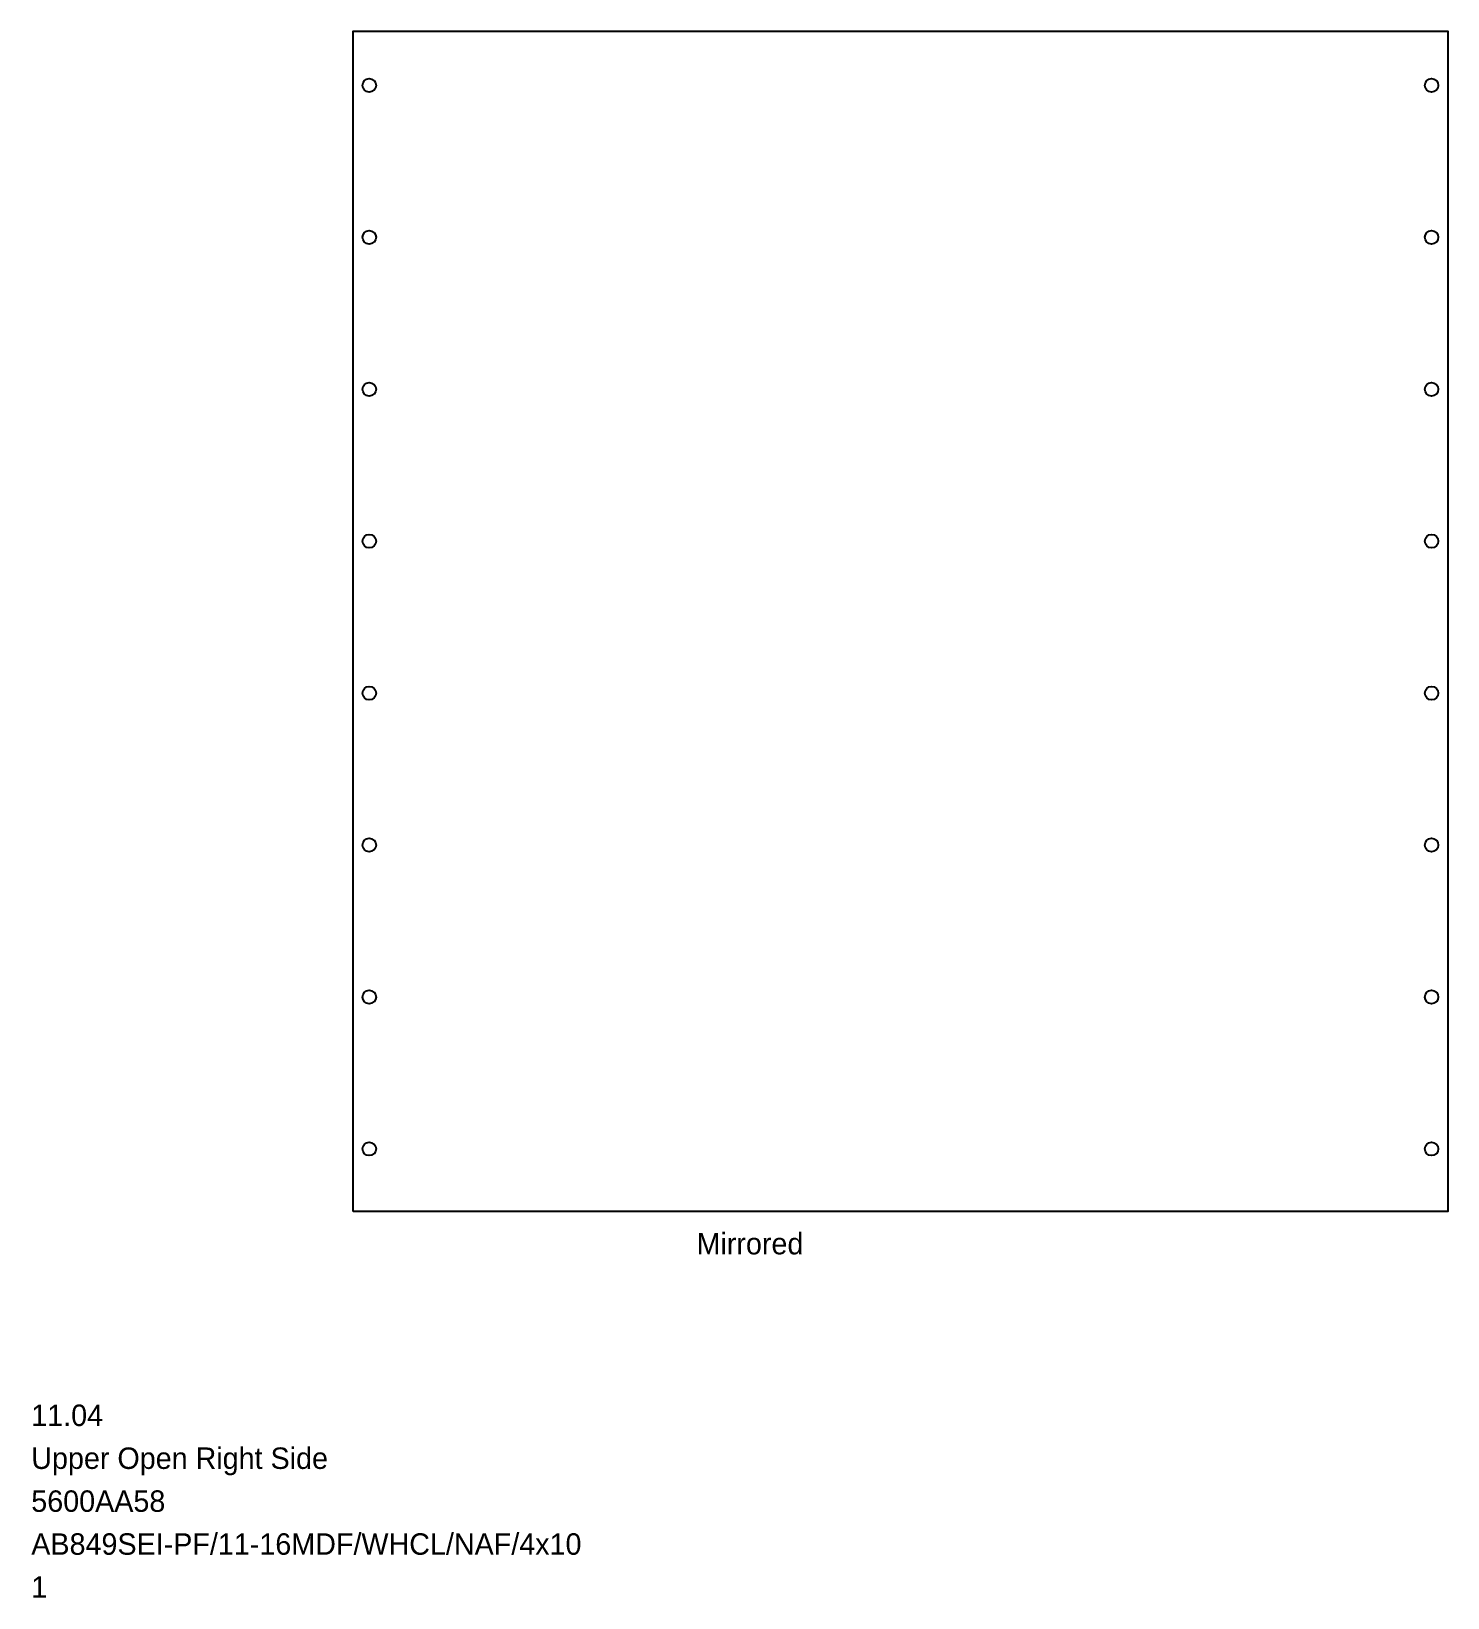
# Model space of a CAD drawing. Header units: metres. Extents: x -7.5 to 25.5, y -9 to 27.5.
import ezdxf

# ---------------------------------------------------------------- set-up
doc = ezdxf.new("R2010")
doc.units = ezdxf.units.M

msp = doc.modelspace()

# ---------------------------------------------------------------- linework, layer by layer
at = {"layer": 'BORDER_Z0P75', "color": 7}
msp.add_lwpolyline([(0, 0), (0, 27.5), (25.5, 27.5), (25.5, 0)], close=True, dxfattribs=at)
at = {"layer": 'VBORE_Z0P4921', "color": 3}
for centre in [(0.375, 26.24), (25.125, 26.24), (0.375, 22.7), (25.125, 22.7), (0.375, 19.159), (25.125, 19.159), (0.375, 15.619), (25.125, 15.619), (0.375, 12.078), (25.125, 12.078), (0.375, 8.538), (25.125, 8.538), (0.375, 4.997), (25.125, 4.997), (0.375, 1.457), (25.125, 1.457)]:
    msp.add_circle(centre, 0.157, dxfattribs=at)

# ---------------------------------------------------------------- texts
at = {"layer": 'DESCRIPTION', "color": 1}
msp.add_text('Upper Open Right Side', height=0.5, dxfattribs=at).set_placement((-7.5, -6))
at = {"layer": 'FILENAME', "color": 1}
msp.add_text('5600AA58', height=0.5, dxfattribs=at).set_placement((-7.5, -7))
at = {"layer": 'ITEMNUMBER', "color": 1}
msp.add_text('11.04', height=0.5, dxfattribs=at).set_placement((-7.5, -5))
at = {"layer": 'MATERIALNAME', "color": 1}
msp.add_text('AB849SEI-PF/11-16MDF/WHCL/NAF/4x10', height=0.5, dxfattribs=at).set_placement((-7.5, -8))
at = {"layer": 'Qty', "color": 1}
msp.add_text('1', height=0.5, dxfattribs=at).set_placement((-7.5, -9))
at = {"layer": 'RUNFIELD', "color": 1}
msp.add_text('Mirrored', height=0.5, dxfattribs=at).set_placement((8, -1))

doc.saveas('drawing.dxf')
